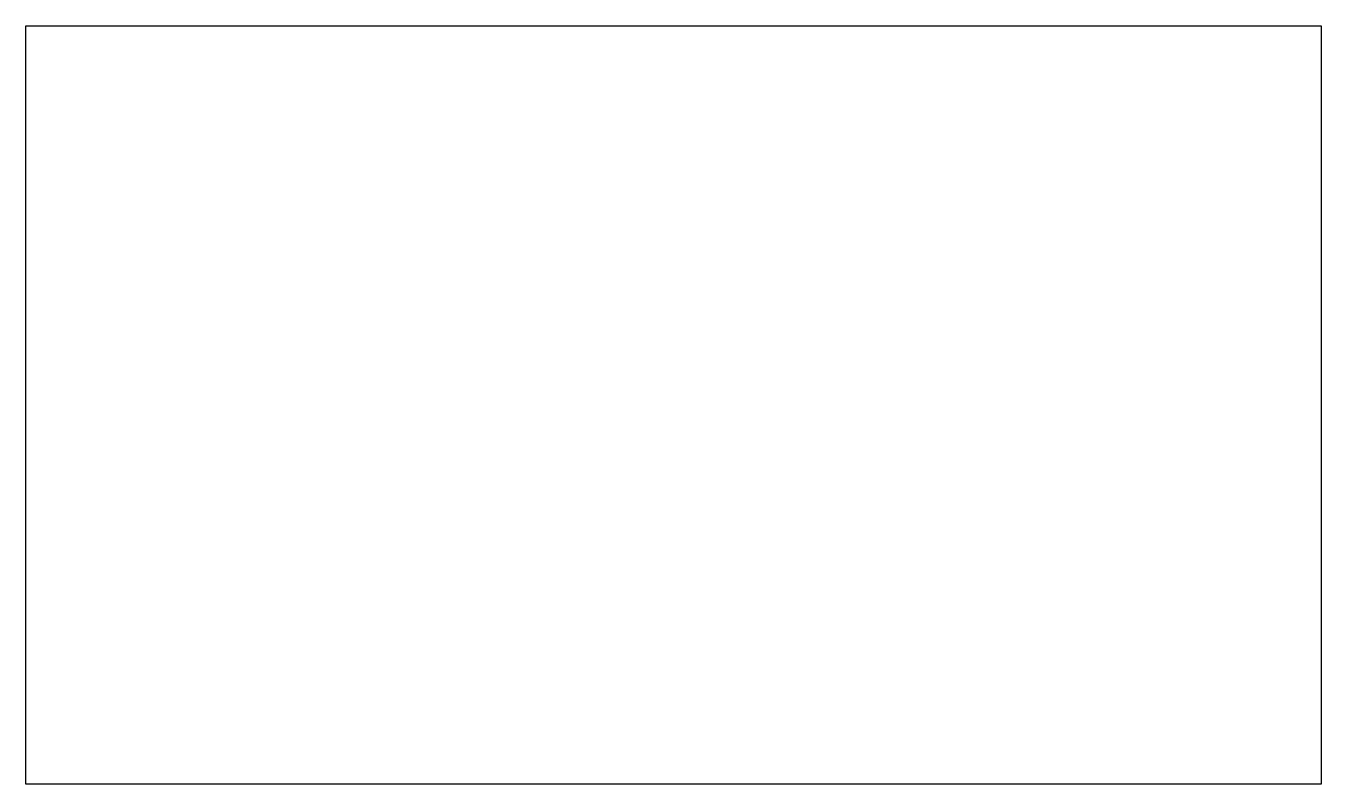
# Model space of a CAD drawing. Header units: inches. Extents: x 0.08 to 2.92, y -2.33 to -0.67.
import ezdxf

# ---------------------------------------------------------------- set-up
doc = ezdxf.new("R2010")
doc.units = ezdxf.units.IN
doc.header["$MEASUREMENT"] = 0
doc.layers.add('Capa 1', color=7, linetype='Continuous')
picture_1 = doc.add_image_def('image1.png', size_in_pixel=(2845, 1583))

msp = doc.modelspace()

# ---------------------------------------------------------------- pictures from other files: only their frames are drawn
at = {"layer": 'Capa 1'}
image = msp.add_image(picture_1, insert=(0.0807, -2.3313), size_in_units=(2.8387, 1.6625), dxfattribs=at)

doc.saveas('drawing.dxf')
